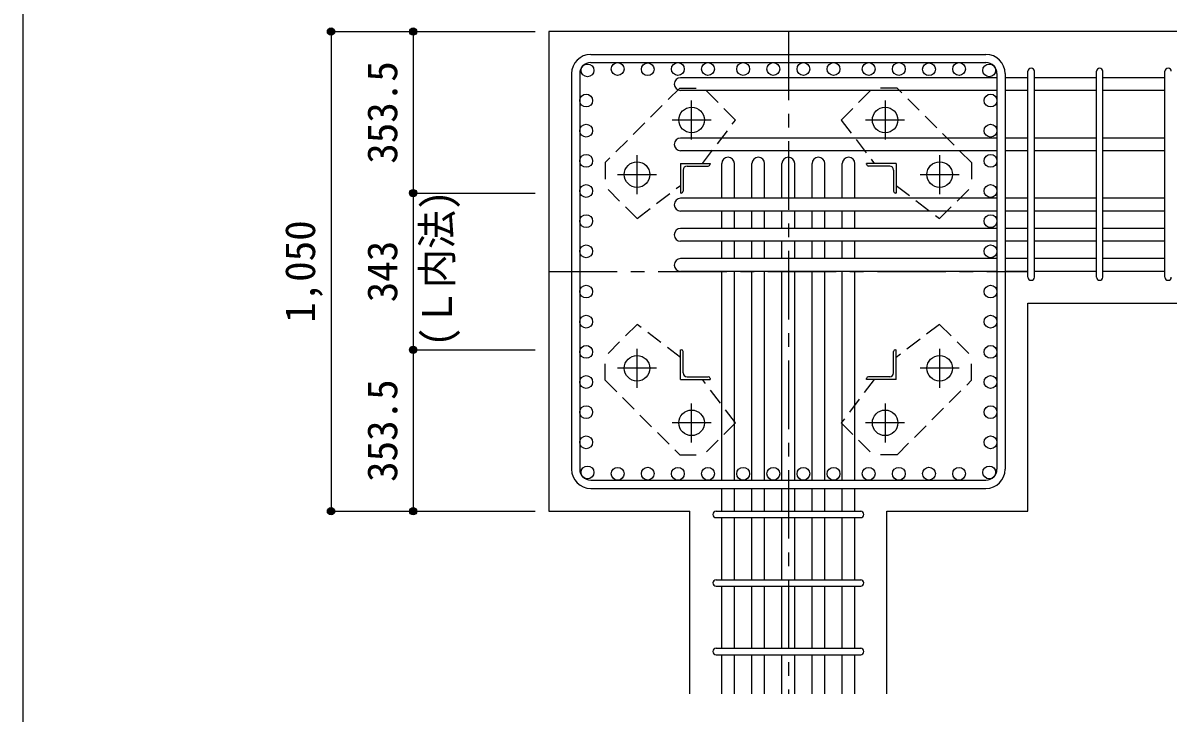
# Model space of a CAD drawing. Units: millimetres at full size, sheet at 1:30. Extents: x -5973 to 5954, y -4195 to 4201.
# Drawn here: x -5973 to -3464, y -2642 to -1131 of the extents above; entities that cross this region are included whole.
import ezdxf
from ezdxf.enums import TextEntityAlignment as Align

# ---------------------------------------------------------------- set-up
doc = ezdxf.new("R2010")
doc.units = ezdxf.units.MM
doc.header["$LTSCALE"] = 30
doc.header["$PDMODE"] = 32
doc.header["$PDSIZE"] = 15
doc.linetypes.add('CHAIN1', pattern=[8, 5, -1, 1, -1])
doc.linetypes.add('DASHED1', pattern=[1.8, 1.2, -0.6])
for name, color, linetype in [('0-1', 2, 'Continuous'), ('0-2', 4, 'Continuous'), ('0-3', 3, 'Continuous'), ('0-4', 7, 'Continuous'), ('0-5', 7, 'Continuous'), ('0-6', 7, 'Continuous'), ('0-7', 4, 'Continuous'), ('0-9', 4, 'DASHED1'), ('0-D', 4, 'Continuous'), ('F-0_枠', 6, 'Continuous')]:
    doc.layers.add(name, color=color, linetype=linetype)
doc.styles.add('ＭＳ ゴシック', font='')
doc.styles.get('ＭＳ ゴシック').set_extended_font_data('MS Gothic')

msp = doc.modelspace()

# ---------------------------------------------------------------- linework, layer by layer
at = {"layer": '0-1'}
for p, q in [((-4820.8, -1149.89), (-4820.8, -2199.89)), ((-3370.8, -1149.89), (-4820.8, -1149.89)), ((-3770.8, -1744.32), (-3370.8, -1744.32)), ((-3770.8, -2199.89), (-3770.8, -1744.32)), ((-4820.8, -2199.89), (-4511.3, -2199.89)), ((-4511.3, -2599.89), (-4511.3, -2199.89))]:
    msp.add_line(p, q, dxfattribs=at)
msp.add_lwpolyline([(-4080.3, -2599.89), (-4080.3, -2199.89), (-3770.8, -2199.89)], dxfattribs=at)
at = {"layer": '0-2', "linetype": 'CHAIN1'}
for p, q in [((-4507.8, -1386.1), (-4507.8, -1300.59)), ((-4083.8, -1300.59), (-4083.8, -1386.09)), ((-4550.6, -1343.39), (-4465.1, -1343.39)), ((-4126.5, -1343.39), (-4041, -1343.39)), ((-4627.3, -1505.6), (-4627.3, -1420.09)), ((-3964.3, -1420.09), (-3964.3, -1505.59)), ((-4670.1, -1462.89), (-4584.6, -1462.89)), ((-4007, -1462.89), (-3921.5, -1462.89)), ((-4627.3, -1929.7), (-4627.3, -1844.2)), ((-3964.3, -1844.19), (-3964.3, -1929.7)), ((-4584.6, -1886.89), (-4670.1, -1886.89)), ((-3921.5, -1886.89), (-4007, -1886.89)), ((-4507.8, -2049.2), (-4507.8, -1963.7)), ((-4083.8, -1963.69), (-4083.8, -2049.2)), ((-4465.1, -2006.39), (-4550.6, -2006.39)), ((-4041, -2006.39), (-4126.5, -2006.39))]:
    msp.add_line(p, q, dxfattribs=at)
at = {"layer": '0-2'}
for p, q in [((-4532.3, -1438.39), (-4467.3, -1438.39)), ((-4532.3, -1438.39), (-4532.3, -1503.39)), ((-4526.3, -1452.89), (-4526.3, -1499.39)), ((-4517.8, -1444.39), (-4471.3, -1444.39)), ((-4467.3, -1438.39), (-4467.3, -1440.39)), ((-4059.3, -1438.39), (-4124.3, -1438.39)), ((-4124.3, -1440.39), (-4124.3, -1438.39)), ((-4073.8, -1444.39), (-4120.3, -1444.39)), ((-4065.3, -1452.89), (-4065.3, -1499.39)), ((-4059.3, -1438.39), (-4059.3, -1503.39)), ((-4530.3, -1503.39), (-4532.3, -1503.39)), ((-4059.3, -1503.39), (-4061.3, -1503.39)), ((-4532.3, -1846.39), (-4530.3, -1846.39)), ((-4532.3, -1911.39), (-4532.3, -1846.39)), ((-4526.3, -1896.89), (-4526.3, -1850.39)), ((-4065.3, -1896.89), (-4065.3, -1850.39)), ((-4061.3, -1846.39), (-4059.3, -1846.39)), ((-4059.3, -1911.39), (-4059.3, -1846.39)), ((-4517.8, -1905.39), (-4471.3, -1905.39)), ((-4073.8, -1905.39), (-4120.3, -1905.39)), ((-4532.3, -1911.39), (-4467.3, -1911.39)), ((-4467.3, -1909.39), (-4467.3, -1911.39)), ((-4124.3, -1911.39), (-4124.3, -1909.39)), ((-4059.3, -1911.39), (-4124.3, -1911.39))]:
    msp.add_line(p, q, dxfattribs=at)
at = {"layer": '0-2', "color": 3}
for centre in [(-4507.8, -1343.39), (-4083.8, -1343.39), (-4627.3, -1462.89), (-3964.3, -1462.89), (-4627.3, -1886.89), (-3964.3, -1886.89), (-4507.8, -2006.39), (-4083.8, -2006.39)]:
    msp.add_circle(centre, 28, dxfattribs=at)
at = {"layer": '0-2'}
for centre, radius, start, end in [((-4517.8, -1452.89), 8.5, 90, 180), ((-4471.3, -1440.39), 4, 270, 0), ((-4120.3, -1440.39), 4, 180, 270), ((-4073.8, -1452.89), 8.5, 0, 90), ((-4530.3, -1499.39), 4, 270, 0), ((-4061.3, -1499.39), 4, 180, 270), ((-4530.3, -1850.39), 4, 0, 90), ((-4061.3, -1850.39), 4, 90, 180), ((-4517.8, -1896.89), 8.5, 180, 270), ((-4471.3, -1909.39), 4, 0, 90), ((-4120.3, -1909.39), 4, 90, 180), ((-4073.8, -1896.89), 8.5, 270, 0)]:
    msp.add_arc(centre, radius, start, end, dxfattribs=at)
at = {"layer": '0-3'}
for centre in [(-4735.87, -1234.82), (-4669.87, -1231.89), (-4603.87, -1232.32), (-4537.87, -1231.89), (-4471.87, -1231.89), (-4394.8, -1231.89), (-4328.8, -1231.89), (-4262.8, -1231.89), (-4196.8, -1231.89), (-4119.73, -1231.89), (-4053.73, -1231.89), (-3987.73, -1232.32), (-3921.73, -1231.89), (-3855.73, -1234.82), (-4738.8, -1300.82), (-3852.8, -1300.82), (-4738.8, -1366.82), (-3852.8, -1366.82), (-4738.8, -1432.82), (-3852.8, -1432.82), (-4738.8, -1498.82), (-3852.8, -1498.82), (-4738.8, -1564.82), (-3852.8, -1564.82), (-4738.8, -1630.82), (-3852.8, -1630.82), (-4738.8, -1718.97), (-3852.8, -1718.97), (-4738.8, -1784.97), (-3852.8, -1784.97), (-4738.8, -1850.97), (-3852.8, -1850.97), (-4738.8, -1916.97), (-3852.8, -1916.97), (-4738.8, -1982.97), (-3852.8, -1982.97), (-4738.8, -2048.97), (-3852.8, -2048.97), (-4735.87, -2114.97), (-4669.87, -2117.89), (-4603.87, -2117.47), (-4537.87, -2117.89), (-4471.87, -2117.89), (-4394.8, -2117.89), (-4328.8, -2117.89), (-4262.8, -2117.89), (-4196.8, -2117.89), (-4119.73, -2117.89), (-4053.73, -2117.89), (-3987.73, -2117.47), (-3921.73, -2117.89), (-3855.73, -2114.97)]:
    msp.add_circle(centre, 14, dxfattribs=at)
at = {"layer": '0-4'}
for p, q in [((-4728.8, -1199.89), (-3862.8, -1199.89)), ((-4728.8, -1217.89), (-3862.8, -1217.89)), ((-4770.8, -1241.89), (-4770.8, -2107.89)), ((-4752.8, -1241.89), (-4752.8, -2107.89)), ((-3838.8, -1241.89), (-3838.8, -2107.89)), ((-3820.8, -1241.89), (-3820.8, -2107.89)), ((-4728.8, -2131.89), (-3862.8, -2131.89)), ((-4728.8, -2149.89), (-3862.8, -2149.89))]:
    msp.add_line(p, q, dxfattribs=at)
for centre, radius, start, end in [((-4728.8, -1241.89), 42, 90, 180), ((-3862.8, -1241.89), 42, 0, 90), ((-4728.8, -1241.89), 24, 90, 180), ((-3862.8, -1241.89), 24, 0, 90), ((-4728.8, -2107.89), 42, 180, 270), ((-4728.8, -2107.89), 24, 180, 270), ((-3862.8, -2107.89), 42, 270, 0), ((-3862.8, -2107.89), 24, 270, 0)]:
    msp.add_arc(centre, radius, start, end, dxfattribs=at)
at = {"layer": '0-5'}
for p, q in [((-3838.8, -1250.82), (-4531.8, -1250.82)), ((-3770.8, -1250.82), (-3820.8, -1250.82)), ((-3620.8, -1250.82), (-3756.8, -1250.82)), ((-3470.8, -1250.82), (-3606.8, -1250.82)), ((-3838.8, -1278.82), (-4531.8, -1278.82)), ((-3770.8, -1278.82), (-3820.8, -1278.82)), ((-3620.8, -1278.82), (-3756.8, -1278.82)), ((-3470.8, -1278.82), (-3606.8, -1278.82)), ((-3838.8, -1382.82), (-4531.8, -1382.82)), ((-3770.8, -1382.82), (-3820.8, -1382.82)), ((-3620.8, -1382.82), (-3756.8, -1382.82)), ((-3470.8, -1382.82), (-3606.8, -1382.82)), ((-3838.8, -1410.82), (-4531.8, -1410.82)), ((-3770.8, -1410.82), (-3820.8, -1410.82)), ((-3620.8, -1410.82), (-3756.8, -1410.82)), ((-3470.8, -1410.82), (-3606.8, -1410.82)), ((-4441.8, -1514.82), (-4441.8, -1438.89)), ((-4413.8, -1514.82), (-4413.8, -1438.89)), ((-4375.8, -1514.82), (-4375.8, -1438.89)), ((-4347.8, -1514.82), (-4347.8, -1438.89)), ((-4309.8, -1514.82), (-4309.8, -1438.89)), ((-4281.8, -1514.82), (-4281.8, -1438.89)), ((-4243.8, -1514.82), (-4243.8, -1438.89)), ((-4215.8, -1514.82), (-4215.8, -1438.89)), ((-4177.8, -1514.82), (-4177.8, -1438.89)), ((-4149.8, -1514.82), (-4149.8, -1438.89)), ((-3838.8, -1514.82), (-4531.8, -1514.82)), ((-3770.8, -1514.82), (-3820.8, -1514.82)), ((-3620.8, -1514.82), (-3756.8, -1514.82)), ((-3470.8, -1514.82), (-3606.8, -1514.82)), ((-3838.8, -1542.82), (-4531.8, -1542.82)), ((-4441.8, -1580.82), (-4441.8, -1542.82)), ((-4413.8, -1580.82), (-4413.8, -1542.82)), ((-4375.8, -1580.82), (-4375.8, -1542.82)), ((-4347.8, -1580.82), (-4347.8, -1542.82)), ((-4309.8, -1580.82), (-4309.8, -1542.82)), ((-4281.8, -1580.82), (-4281.8, -1542.82)), ((-4243.8, -1580.82), (-4243.8, -1542.82)), ((-4215.8, -1580.82), (-4215.8, -1542.82)), ((-4177.8, -1580.82), (-4177.8, -1542.82)), ((-4149.8, -1580.82), (-4149.8, -1542.82)), ((-3770.8, -1542.82), (-3820.8, -1542.82)), ((-3620.8, -1542.82), (-3756.8, -1542.82)), ((-3470.8, -1542.82), (-3606.8, -1542.82)), ((-3838.8, -1580.82), (-4531.8, -1580.82)), ((-3770.8, -1580.82), (-3820.8, -1580.82)), ((-3620.8, -1580.82), (-3756.8, -1580.82)), ((-3470.8, -1580.82), (-3606.8, -1580.82)), ((-3838.8, -1608.82), (-4531.8, -1608.82)), ((-4441.8, -1646.82), (-4441.8, -1608.82)), ((-4413.8, -1646.82), (-4413.8, -1608.82)), ((-4375.8, -1646.82), (-4375.8, -1608.82)), ((-4347.8, -1646.82), (-4347.8, -1608.82)), ((-4309.8, -1646.82), (-4309.8, -1608.82)), ((-4281.8, -1646.82), (-4281.8, -1608.82)), ((-4243.8, -1646.82), (-4243.8, -1608.82)), ((-4215.8, -1646.82), (-4215.8, -1608.82)), ((-4177.8, -1646.82), (-4177.8, -1608.82)), ((-4149.8, -1646.82), (-4149.8, -1608.82)), ((-3770.8, -1608.82), (-3820.8, -1608.82)), ((-3620.8, -1608.82), (-3756.8, -1608.82)), ((-3470.8, -1608.82), (-3606.8, -1608.82)), ((-3838.8, -1646.82), (-4531.8, -1646.82)), ((-3770.8, -1646.82), (-3820.8, -1646.82)), ((-3620.8, -1646.82), (-3756.8, -1646.82)), ((-3470.8, -1646.82), (-3606.8, -1646.82)), ((-3838.8, -1674.82), (-4531.8, -1674.82)), ((-4441.8, -2131.89), (-4441.8, -1674.82)), ((-4413.8, -2131.89), (-4413.8, -1674.82)), ((-4375.8, -2131.89), (-4375.8, -1674.82)), ((-4347.8, -2131.89), (-4347.8, -1674.82)), ((-4309.8, -2131.89), (-4309.8, -1674.82)), ((-4281.8, -2131.89), (-4281.8, -1674.82)), ((-4243.8, -2131.89), (-4243.8, -1674.82)), ((-4215.8, -2131.89), (-4215.8, -1674.82)), ((-4177.8, -2131.89), (-4177.8, -1674.82)), ((-4149.8, -2131.89), (-4149.8, -1674.82)), ((-3770.8, -1674.82), (-3820.8, -1674.82)), ((-3620.8, -1674.82), (-3756.8, -1674.82)), ((-3470.8, -1674.82), (-3606.8, -1674.82)), ((-4441.8, -2199.89), (-4441.8, -2149.89)), ((-4413.8, -2199.89), (-4413.8, -2149.89)), ((-4375.8, -2199.89), (-4375.8, -2149.89)), ((-4347.8, -2199.89), (-4347.8, -2149.89)), ((-4309.8, -2199.89), (-4309.8, -2149.89)), ((-4281.8, -2199.89), (-4281.8, -2149.89)), ((-4243.8, -2199.89), (-4243.8, -2149.89)), ((-4215.8, -2199.89), (-4215.8, -2149.89)), ((-4177.8, -2199.89), (-4177.8, -2149.89)), ((-4149.8, -2199.89), (-4149.8, -2149.89)), ((-4441.8, -2349.89), (-4441.8, -2213.89)), ((-4413.8, -2349.89), (-4413.8, -2213.89)), ((-4375.8, -2349.89), (-4375.8, -2213.89)), ((-4347.8, -2349.89), (-4347.8, -2213.89)), ((-4309.8, -2349.89), (-4309.8, -2213.89)), ((-4281.8, -2349.89), (-4281.8, -2213.89)), ((-4243.8, -2349.89), (-4243.8, -2213.89)), ((-4215.8, -2349.89), (-4215.8, -2213.89)), ((-4177.8, -2349.89), (-4177.8, -2213.89)), ((-4149.8, -2349.89), (-4149.8, -2213.89)), ((-4441.8, -2499.89), (-4441.8, -2363.89)), ((-4413.8, -2499.89), (-4413.8, -2363.89)), ((-4375.8, -2499.89), (-4375.8, -2363.89)), ((-4347.8, -2499.89), (-4347.8, -2363.89)), ((-4309.8, -2499.89), (-4309.8, -2363.89)), ((-4281.8, -2499.89), (-4281.8, -2363.89)), ((-4243.8, -2499.89), (-4243.8, -2363.89)), ((-4215.8, -2499.89), (-4215.8, -2363.89)), ((-4177.8, -2499.89), (-4177.8, -2363.89)), ((-4149.8, -2499.89), (-4149.8, -2363.89)), ((-4441.8, -2599.89), (-4441.8, -2513.89)), ((-4413.8, -2599.89), (-4413.8, -2513.89)), ((-4375.8, -2599.89), (-4375.8, -2513.89)), ((-4347.8, -2599.89), (-4347.8, -2513.89)), ((-4309.8, -2599.89), (-4309.8, -2513.89)), ((-4281.8, -2599.89), (-4281.8, -2513.89)), ((-4243.8, -2599.89), (-4243.8, -2513.89)), ((-4215.8, -2599.89), (-4215.8, -2513.89)), ((-4177.8, -2599.89), (-4177.8, -2513.89)), ((-4149.8, -2599.89), (-4149.8, -2513.89))]:
    msp.add_line(p, q, dxfattribs=at)
for centre, start, end in [((-4531.8, -1264.82), 90, 270), ((-4531.8, -1396.82), 90, 270), ((-4427.8, -1438.89), 0, 180), ((-4361.8, -1438.89), 0, 180), ((-4295.8, -1438.89), 0, 180), ((-4229.8, -1438.89), 0, 180), ((-4163.8, -1438.89), 0, 180), ((-4531.8, -1528.82), 90, 270), ((-4531.8, -1594.82), 90, 270), ((-4531.8, -1660.82), 90, 270)]:
    msp.add_arc(centre, 14, start, end, dxfattribs=at)
at = {"layer": '0-6'}
for p, q in [((-3770.8, -1687.32), (-3770.8, -1236.82)), ((-3756.8, -1687.32), (-3756.8, -1236.82)), ((-3620.8, -1687.32), (-3620.8, -1236.82)), ((-3606.8, -1687.32), (-3606.8, -1236.82)), ((-3470.8, -1687.32), (-3470.8, -1236.82)), ((-4454.3, -2199.89), (-4137.3, -2199.89)), ((-4454.3, -2213.89), (-4137.3, -2213.89)), ((-4454.3, -2349.89), (-4137.3, -2349.89)), ((-4454.3, -2363.89), (-4137.3, -2363.89)), ((-4454.3, -2499.89), (-4137.3, -2499.89)), ((-4454.3, -2513.89), (-4137.3, -2513.89))]:
    msp.add_line(p, q, dxfattribs=at)
for centre, start, end in [((-3763.8, -1236.82), 0, 180), ((-3763.8, -1236.82), 0, 180), ((-3763.8, -1236.82), 0, 180), ((-3763.8, -1236.82), 0, 180), ((-3613.8, -1236.82), 0, 180), ((-3463.8, -1236.82), 0, 180), ((-3763.8, -1687.32), 180, 0), ((-3763.8, -1687.32), 180, 0), ((-3763.8, -1687.32), 180, 0), ((-3763.8, -1687.32), 180, 0), ((-3613.8, -1687.32), 180, 0), ((-3463.8, -1687.32), 180, 0), ((-4454.3, -2206.89), 90, 270), ((-4454.3, -2206.89), 90, 270), ((-4454.3, -2206.89), 90, 270), ((-4454.3, -2206.89), 90, 270), ((-4137.3, -2206.89), 270, 90), ((-4137.3, -2206.89), 270, 90), ((-4137.3, -2206.89), 270, 90), ((-4137.3, -2206.89), 270, 90), ((-4454.3, -2356.89), 90, 270), ((-4137.3, -2356.89), 270, 90), ((-4454.3, -2506.89), 90, 270), ((-4137.3, -2506.89), 270, 90)]:
    msp.add_arc(centre, 7, start, end, dxfattribs=at)
at = {"layer": '0-9'}
for p, q in [((-4533.93, -1273.42), (-4697.27, -1436.77)), ((-4533.93, -1273.42), (-4481.6, -1273.42)), ((-4411.62, -1343.41), (-4481.6, -1273.42)), ((-4179.99, -1343.41), (-4110, -1273.42)), ((-4057.67, -1273.42), (-4110, -1273.42)), ((-3894.33, -1436.76), (-4057.67, -1273.42)), ((-4484, -1438.4), (-4411.62, -1343.41)), ((-4179.99, -1343.41), (-4107.6, -1438.4)), ((-4697.27, -1436.77), (-4697.27, -1489.09)), ((-3894.33, -1436.77), (-3894.33, -1489.09)), ((-4627.28, -1559.08), (-4697.27, -1489.09)), ((-4627.28, -1559.08), (-4532.3, -1486.7)), ((-4059.3, -1486.69), (-3964.32, -1559.08)), ((-3964.32, -1559.08), (-3894.33, -1489.09)), ((-4627.28, -1790.71), (-4697.27, -1860.7)), ((-4532.3, -1863.1), (-4627.28, -1790.71)), ((-3964.32, -1790.71), (-4059.3, -1863.09)), ((-3964.32, -1790.71), (-3894.33, -1860.7)), ((-4697.27, -1913.02), (-4697.27, -1860.7)), ((-3894.33, -1913.02), (-3894.33, -1860.7)), ((-4697.27, -1913.03), (-4533.93, -2076.37)), ((-4411.61, -2006.38), (-4484, -1911.39)), ((-4107.6, -1911.39), (-4179.99, -2006.38)), ((-4057.67, -2076.37), (-3894.33, -1913.02)), ((-4411.61, -2006.38), (-4481.6, -2076.37)), ((-4179.99, -2006.38), (-4110, -2076.37)), ((-4533.93, -2076.37), (-4481.6, -2076.37)), ((-4057.67, -2076.37), (-4110, -2076.37))]:
    msp.add_line(p, q, dxfattribs=at)
at = {"layer": '0-D'}
for p, q in [((-5297.84, -1149.89), (-5117.84, -1149.89)), ((-5297.84, -1149.89), (-5117.84, -1149.89)), ((-5297.84, -1149.89), (-5297.84, -2199.89)), ((-5117.84, -1149.89), (-4850.8, -1149.89)), ((-5117.84, -1149.89), (-5117.84, -1503.39)), ((-5117.84, -1503.39), (-4850.8, -1503.39)), ((-5117.84, -1503.39), (-5117.84, -1846.39)), ((-5117.84, -1846.39), (-4850.8, -1846.39)), ((-5117.84, -1846.39), (-5117.84, -2199.89)), ((-5297.84, -2199.89), (-5117.84, -2199.89)), ((-5117.84, -2199.89), (-4850.8, -2199.89)), ((-5117.84, -2199.89), (-4850.8, -2199.89))]:
    msp.add_line(p, q, dxfattribs=at)
at = {"layer": '0-D', "linetype": 'CHAIN1'}
for p, q in [((-4295.8, -1149.89), (-4295.8, -2599.89)), ((-4820.8, -1674.89), (-3770.8, -1674.89))]:
    msp.add_line(p, q, dxfattribs=at)
at = {"layer": '0-D'}
for centre, radius in [((-5297.84, -1149.89), 8), ((-5297.84, -1149.89), 7.2), ((-5297.84, -1149.89), 6.4), ((-5297.84, -1149.89), 5.6), ((-5297.84, -1149.89), 4.8), ((-5297.84, -1149.89), 4), ((-5297.84, -1149.89), 3.2), ((-5297.84, -1149.89), 2.4), ((-5297.84, -1149.89), 1.6), ((-5297.84, -1149.89), 0.8), ((-5117.84, -1149.89), 8), ((-5117.84, -1149.89), 7.2), ((-5117.84, -1149.89), 6.4), ((-5117.84, -1149.89), 5.6), ((-5117.84, -1149.89), 4.8), ((-5117.84, -1149.89), 4), ((-5117.84, -1149.89), 3.2), ((-5117.84, -1149.89), 2.4), ((-5117.84, -1149.89), 1.6), ((-5117.84, -1149.89), 0.8), ((-5117.84, -1503.39), 8), ((-5117.84, -1503.39), 7.2), ((-5117.84, -1503.39), 6.4), ((-5117.84, -1503.39), 5.6), ((-5117.84, -1503.39), 4.8), ((-5117.84, -1503.39), 4), ((-5117.84, -1503.39), 3.2), ((-5117.84, -1503.39), 2.4), ((-5117.84, -1503.39), 1.6), ((-5117.84, -1503.39), 0.8), ((-5117.84, -1846.39), 8), ((-5117.84, -1846.39), 7.2), ((-5117.84, -1846.39), 6.4), ((-5117.84, -1846.39), 5.6), ((-5117.84, -1846.39), 4.8), ((-5117.84, -1846.39), 4), ((-5117.84, -1846.39), 3.2), ((-5117.84, -1846.39), 2.4), ((-5117.84, -1846.39), 1.6), ((-5117.84, -1846.39), 0.8), ((-5297.84, -2199.89), 8), ((-5297.84, -2199.89), 7.2), ((-5297.84, -2199.89), 6.4), ((-5297.84, -2199.89), 5.6), ((-5297.84, -2199.89), 4.8), ((-5297.84, -2199.89), 4), ((-5297.84, -2199.89), 3.2), ((-5297.84, -2199.89), 2.4), ((-5297.84, -2199.89), 1.6), ((-5297.84, -2199.89), 0.8), ((-5117.84, -2199.89), 8), ((-5117.84, -2199.89), 7.2), ((-5117.84, -2199.89), 6.4), ((-5117.84, -2199.89), 5.6), ((-5117.84, -2199.89), 4.8), ((-5117.84, -2199.89), 4), ((-5117.84, -2199.89), 3.2), ((-5117.84, -2199.89), 2.4), ((-5117.84, -2199.89), 1.6), ((-5117.84, -2199.89), 0.8)]:
    msp.add_circle(centre, radius, dxfattribs=at)
at = {"layer": '0-D', "color": 7}
for p in [(-5297.84, -1149.89), (-5117.84, -1149.89), (-5117.84, -1149.89), (-5117.84, -1503.39), (-5117.84, -1503.39), (-5117.84, -1846.39), (-5117.84, -1846.39), (-5297.84, -2199.89), (-5117.84, -2199.89), (-5117.84, -2199.89)]:
    msp.add_point(p, dxfattribs=at)
at = {"layer": 'F-0_枠'}
msp.add_line((-5972.88, 4201.15), (-5972.88, -4195.24), dxfattribs=at)

# ---------------------------------------------------------------- texts
at = {"layer": '0-7', "style": 'ＭＳ ゴシック', "width": 0.95}
msp.add_text('(Ｌ内法)', height=65.98, rotation=90, dxfattribs=at).set_placement((-5012.78, -1839.49), align=Align.BOTTOM_LEFT)
at = {"layer": '0-D', "style": 'ＭＳ ゴシック'}
for s, p in [('353.5', (-5132.84, -1439.14)), ('1,050', (-5312.84, -1787.39)), ('343', (-5132.84, -1742.39)), ('353.5', (-5132.84, -2135.64))]:
    msp.add_text(s, height=65.98, rotation=90, dxfattribs=at).set_placement(p, align=Align.BOTTOM_LEFT)

doc.saveas('drawing.dxf')
